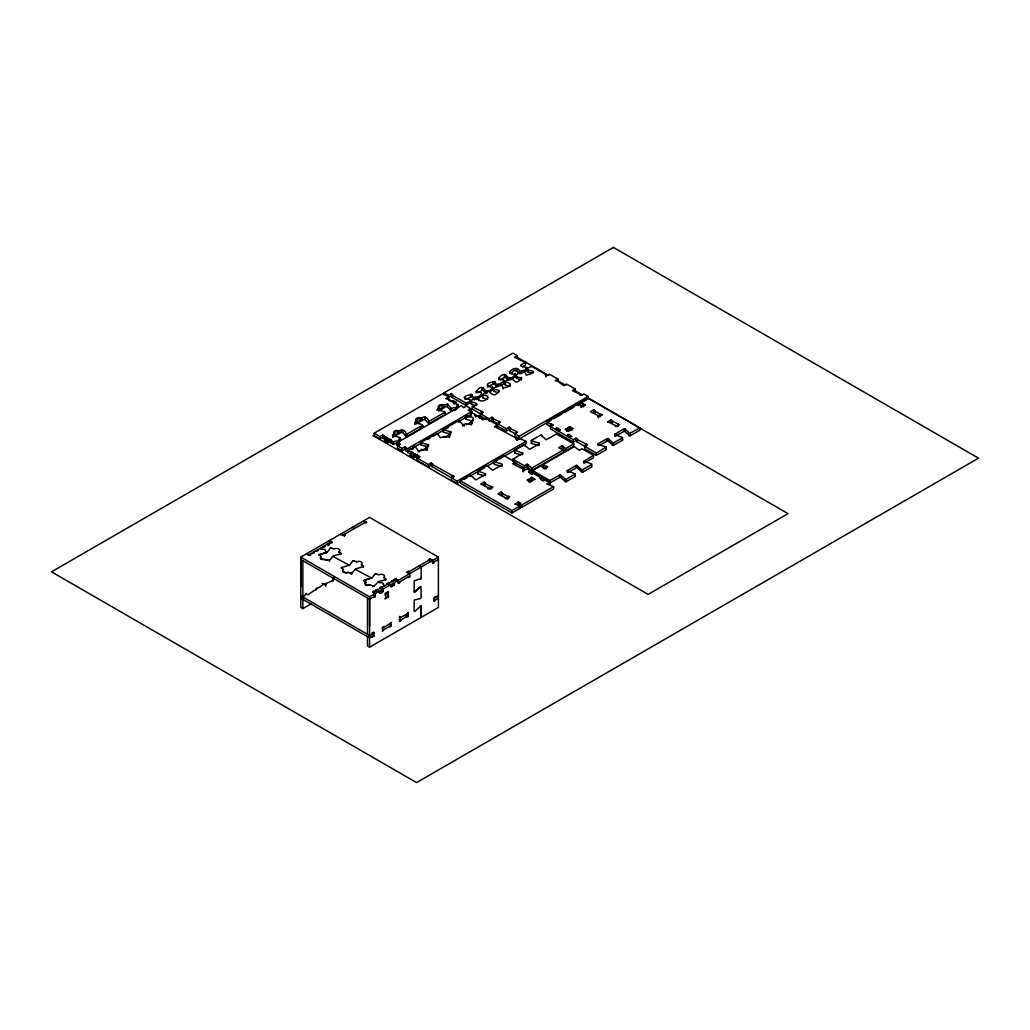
<?xml version="1.0" encoding="UTF-8"?>
<svg xmlns="http://www.w3.org/2000/svg" width="1030" height="1030" viewBox="0 0 1030 1030"><rect width="100%" height="100%" fill="white"/><g stroke="black" fill="none" stroke-linecap="round" stroke-linejoin="round"><path stroke-width="1.5" d="M310.996 603.928L302.846 608.627L300.773 607.43L300.773 559.496L369.59 599.228L375.319 595.919M369.59 599.228L369.59 647.162L438.394 607.43L438.394 557.114L369.59 517.395L300.773 557.114L300.773 586.714M420.498 605.833L421.193 606.219L421.193 617.369L420.987 605.782L414.768 611.46L414.086 611.06L414.279 600.052L420.498 598.546L421.193 597.361L420.987 586.585L414.768 592.263L414.086 591.864L414.279 580.856L421.141 578.487L421.193 567.041L419.133 565.856M428.531 560.024L429.909 558.839L432.664 560.423L432.664 563.603L434.029 562.019M421.193 578.165L420.755 579.143M481.718 396.035L477.263 398.919M492.945 389.546L489.894 391.632M384.718 586.109L383.083 584.242A1.944 1.12 0 0 0 382.697 582.967A1.944 1.12 0 0 0 380.482 582.748C371.405 580.997 392.494 580.753 383.559 577.637A3.412 1.97 0 0 0 383.559 574.856A3.412 1.97 0 0 0 378.744 574.856L375.306 573.659L371.714 578.371M338.857 552.222L338.857 551.823A3.399 1.97 0 0 0 338.857 549.042A3.399 1.97 0 0 0 334.055 549.042L330.604 547.857L327.012 552.569M356.882 561.723L352.955 560.758L349.363 565.47M369.448 578.718L363.629 580.457L365.908 582.272L364.903 583.662L365.908 585.053L370.723 585.053L373.851 586.366L378.152 582.092M326.845 552.698L318.927 554.642L321.206 556.457L320.227 557.642L320.639 558.801L329.317 560.5L333.231 555.981L341.136 553.625L338.857 551.823M333.063 556.509L349.196 565.2L341.226 567.659L343.556 569.358L342.578 570.556L342.977 571.714L345.964 572.719A3.399 1.97 0 0 0 347.895 572.371L351.668 573.401L355.582 568.895L363.487 566.539L361.208 564.723A3.412 1.97 0 0 0 361.208 561.942A3.412 1.97 0 0 0 356.393 561.942M365.508 582.542L365.508 584.77M420.498 586.637L414.253 591.967M522.313 366.925L525.48 365.096L525.48 362.715C510.314 368.186 540.48 366.01 519.584 371.457C517.832 363.075 501.674 374.804 515.425 374.186C506.425 386.07 507.726 366.976 498.546 378.345C498.868 380.546 503.837 378.731 504.146 380.933C501.237 382.928 496.499 387.293 494.658 381.538C486.031 382.825 484.795 385.954 492.675 387.641C483.92 398.7 484.306 379.259 476.195 391.825C489.855 391.258 473.156 402.576 471.457 394.22C451.475 399.923 481.049 397.593 465.985 403.052L451.861 394.902L451.861 397.284L465.985 405.434L470.311 402.279M482.645 397.142L482.864 398.044L486.379 398.971M588.079 398.855L588.079 396.473L519.262 436.205L509.798 430.733L510.494 427.952L509.116 427.167L506.361 428.75L492.598 420.806L493.293 418.026L491.915 417.227L489.16 418.824L472.319 409.09L472.319 406.708C487.486 401.237 457.32 403.425 478.216 397.979C479.967 406.348 496.125 394.619 482.362 395.237C491.374 383.353 490.061 402.46 499.241 391.078C498.932 388.877 493.962 390.692 493.64 388.49C496.55 386.495 501.301 382.13 503.142 387.898C511.768 386.611 512.992 383.482 505.112 381.782C513.867 370.736 513.481 390.177 521.592 377.598C507.932 378.177 524.643 366.847 526.33 375.203C546.325 369.5 516.751 371.843 531.815 366.371L545.926 374.521L545.926 376.916M499.743 385.954L503.915 383.533L503.683 382.645M510.983 379.465L515.155 377.044L514.923 376.156M522.223 372.976L526.394 370.568L526.163 369.667M320.806 556.741L320.806 558.968M341.484 567.376L341.484 568.174M477.74 473.182L477.74 473.98L483.933 475.706M494.374 463.59L494.374 464.376L500.567 466.101M562.766 449.26L563.462 446.479L562.084 445.694L558.633 447.677L565.689 450.947L573.723 446.312L573.723 443.93L556.522 434.003L546.183 439.733L540.698 434.982L531.171 440.66L539.192 443.209L539.192 444.007L529.562 449.338L524.064 444.587L514.614 450.033L522.854 453.2L512.94 459.161L512.94 461.543L524.412 468.161L527.154 466.577L528.532 467.375L527.849 467.775L528.532 464.994L527.154 464.195L524.412 465.779L512.94 459.161M514.82 452.247L514.82 453.046L521.013 454.758M531.454 442.643L531.454 443.441L539.192 445.591M614.807 436.475L624.438 431.158L629.935 435.909L639.875 430.218L639.875 427.836L629.549 433.566L625.133 428.931L623.755 428.931L614.524 434.493L622.751 437.66L613.301 443.119L607.816 438.368L598.185 443.698L598.185 444.497L606.207 447.046L596.293 452.994L576.8 441.741L576.8 439.359L587.576 444.78L584.834 446.376L584.834 448.758L596.293 455.376L605.923 449.827L605.923 449.029M532.742 472.976L532.742 470.594L549.943 480.521L560.281 474.791L565.766 479.542L575.294 473.864L567.067 470.697L576.517 465.238L582.002 469.989L591.632 464.659L591.632 463.873L583.611 461.324L593.525 455.363L593.525 457.745L583.894 463.307M599.46 445.346L607.816 440.75L613.301 445.501L622.545 440.222L622.545 439.424M394.258 584.976C396.769 580.019 385.181 591.143 394.258 584.976L394.245 583.791M412.773 449.556L412.94 447.432M319.133 554.475L319.133 555.273M455.621 409.94A1.944 1.12 0 0 1 453.882 409.966L451.269 410.88L451.32 408.524L447.548 404.082L444.11 405.266A3.412 1.97 0 0 0 439.295 405.266A3.412 1.97 0 0 0 439.295 408.047C431.338 411.961 447.754 408.768 444.934 414.601L428.969 423.819C429.909 420.536 425.184 414.189 421.759 418.18A3.412 1.97 0 0 0 416.944 418.18A3.412 1.97 0 0 0 416.944 420.961L416.944 422.146L421.759 419.365L421.759 418.18M384.036 436.115L383.34 436.115L383.34 438.497L384.036 438.111L382.658 437.312L379.903 438.896L374.173 435.587L374.173 433.205L442.977 393.486L448.707 396.795L448.707 399.177M444.123 395.198L444.123 392.816L512.927 353.097L517.227 355.569L517.227 357.964M451.861 397.284L452.556 394.503L451.179 393.718L448.423 395.301L444.123 392.816M517.227 355.569L514.485 357.165L525.48 362.715M451.861 394.902L452.556 394.503M374.173 433.205L379.903 436.514L382.658 434.93L384.036 435.716M445.964 398.777L448.707 396.795M448.423 397.683L451.179 396.099L452.556 396.885M445.964 398.378L449.865 400.232M383.34 436.115L387.241 437.969M449.17 400.631L449.865 399.833M391.49 440.428L390.795 440.428L390.795 442.81L391.49 442.411L390.113 441.613L387.357 443.209L384.486 441.548L384.486 440.351L387.357 442.012L389.417 440.814L386.559 439.166L387.241 437.57M449.17 400.232L454.101 402.279L454.101 404.069M416.944 420.961C409.013 424.721 425.467 421.824 422.583 427.502L406.618 436.72C407.468 433.167 402.769 427.154 399.408 431.081A3.412 1.97 0 0 0 394.593 431.081A3.412 1.97 0 0 0 394.593 433.862C386.662 437.634 403.039 434.621 400.232 440.402L398.597 441.883A1.944 1.12 0 0 1 398.752 442.552M383.34 438.497L387.241 439.965M384.486 440.351L386.559 439.166M451.745 401.52L453.303 400.631L456.161 402.279L456.161 403.477M395.404 434.583L401.481 431.081M437.235 410.442L443.312 406.927M392.533 437.441L402.164 432.111L406.618 436.72M416.004 423.884L424.515 419.197L428.879 423.755M438.51 410.893L446.865 406.296L451.269 410.88M386.559 437.969L391.49 440.029M453.419 403.078L454.101 402.279M454.101 403.477L456.161 402.279M453.419 402.679L458.118 404.597L458.118 406.992L456.47 408.459M466.461 399.177L471.457 396.602L474.624 399.795M477.701 392.688L482.697 390.125L486.727 393.37M487.551 386.997L493.937 383.636L497.104 386.817M500.181 379.71L505.176 377.147L508.756 380.418M511.421 373.221C516.506 366.423 516.841 373.71 520.832 373.774M390.795 440.428L393.434 441.947L395.996 440.995A1.944 1.12 0 0 0 398.211 440.776A1.944 1.12 0 0 0 398.597 439.501L400.232 438.02M406.618 434.338L422.583 425.12M428.969 421.425L444.934 412.219M451.32 408.524L453.882 407.584A1.944 1.12 0 0 0 456.097 407.365A1.944 1.12 0 0 0 456.47 406.077L458.118 404.597M390.795 442.81L393.434 444.329L395.996 443.376A1.944 1.12 0 0 0 397.168 443.479M406.309 447.651L405.627 450.432L406.309 447.651L404.945 446.853L402.189 448.449L396.795 445.333L396.795 442.952L461.479 405.601L463.655 407.661L466.41 406.065L470.993 408.717L470.993 411.099M396.795 442.952L400.348 444.2L397.593 445.797L397.593 448.179L402.189 450.831L404.945 449.235L406.309 450.033M470.993 408.717L468.238 410.301L471.792 411.562L471.792 413.944L458.028 421.888M405.627 448.05L407.12 448.913L471.792 411.562M412.876 454.758L407.597 452.505L407.597 450.123L410.159 449.17A1.944 1.12 0 0 0 412.373 448.951A1.944 1.12 0 0 0 412.747 447.677C415.399 442.321 417.665 455.041 421.605 449.453A3.412 1.97 0 0 0 426.42 449.453A3.412 1.97 0 0 0 426.42 446.672L428.686 444.857L420.832 442.54L436.746 433.295L440.505 437.737L443.956 436.553A3.412 1.97 0 0 0 448.771 436.553A3.412 1.97 0 0 0 448.771 433.772L451.037 431.956L443.132 429.6L443.132 431.995L450.831 434.171M443.132 429.6L459.097 420.394L462.856 424.836L466.307 423.639A3.412 1.97 0 0 0 471.122 423.639A3.412 1.97 0 0 0 471.122 420.858C481.538 414.717 452.621 416.519 471.315 420.742M465.483 416.699L468.045 415.76A1.944 1.12 0 0 0 470.259 415.541A1.944 1.12 0 0 0 470.633 414.253L472.281 412.773L475.487 414.627L475.487 417.021M405.627 450.432L407.12 451.295L422.248 442.552M427.759 439.372L430.514 437.789M433.269 436.192L442.9 430.63M445.655 429.047L448.398 427.45M407.597 450.123L412.876 452.775M474.804 415.425L475.487 414.627M472.319 406.708L483.315 412.27L480.559 413.854L480.559 416.236M545.926 374.521L545.243 374.92L546.621 375.718L549.363 374.135L557.964 379.091L557.964 381.473M412.18 452.775L415.051 454.423L415.051 455.621L412.18 453.96L412.876 452.376M474.804 415.026L479.735 417.086L479.735 418.27L481.795 417.086L481.795 418.27M417.111 456.805L415.747 456.406L412.991 458.002L410.12 456.342L410.12 455.157L412.18 453.96M486.701 419.789L478.924 415.425L476.864 416.622L476.864 415.425M415.051 454.423L417.111 455.221M426.42 446.672L426.42 447.857L421.605 450.638L421.605 449.453M445.024 437.119L448.771 434.956L448.771 433.772M471.122 420.858L471.122 422.055L466.307 424.836L466.307 423.639M479.04 417.871L479.735 417.086M410.12 455.157L412.991 456.805L415.051 455.621M432.6 464.157L431.222 462.959L428.467 464.556L416.429 457.603L417.111 454.822M479.04 417.485L482.375 419.004M416.429 455.221L419.751 456.741M481.68 419.403L482.375 418.605M416.429 457.603L417.111 457.204M419.751 456.342L417.008 457.938L417.008 460.32L428.467 466.938L431.222 465.354L432.6 466.139L431.905 466.539L432.6 463.757M481.68 419.004L483.057 419.802L485.812 418.206L497.271 424.824L497.271 427.218M557.964 379.091L555.222 380.688L557.282 381.074L563.822 385.645L566.564 384.061L575.178 389.031L575.178 391.413M493.293 420.407L491.915 419.609L489.16 421.206L489.16 418.824M492.598 418.425L500.516 422.197L497.76 423.781L497.76 426.163L506.361 431.132L509.116 429.549L510.494 430.334L509.798 430.733M494.529 426.819L497.271 424.824M494.529 426.42L516.777 438.471L516.777 440.454M575.178 389.031L572.423 390.615L580.328 394.387L579.645 394.786L581.023 395.584L583.778 393.988L588.079 396.473M509.798 428.351L517.717 432.124L514.961 433.72L514.961 436.102L519.262 438.587L519.262 436.205M342.977 535.137L365.92 521.888M331.518 542.553L331.518 541.754L308.575 554.99L306.515 553.805L309.27 555.389L310.635 554.99M311.781 553.535L313.854 553.149M316.03 551.295L318.09 550.69M323.253 546.917L325.326 546.518M328.004 545.346L327.501 544.072L329.561 544.072M330.141 542.952L332.201 542.553M340.917 535.137L340.917 533.939L343.672 535.536L345.05 535.137M364.543 523.086L366.603 522.686M431.905 464.157L454.153 476.607M516.082 439.256L516.777 438.471M577.495 439.359L576.118 438.162L573.362 439.759L546.75 424.399L546.75 422.004L578.178 403.863L583.341 406.644M580.238 405.06L580.238 402.679L588.272 398.044L639.875 427.836M454.153 476.208L451.41 477.791L451.41 480.186L457.14 483.495L461.273 481.113M517.459 440.055L550.921 420.304M553.664 418.721L561.929 413.957M564.685 412.361L574.315 406.798M577.058 405.215L586.701 399.653M580.418 406.348L581.1 405.55L581.1 407.545M580.238 402.679L585.233 405.163M546.75 422.004L553.174 425.326M580.418 405.949L581.796 406.747L585.233 404.764M553.174 424.927L550.432 426.51L550.432 428.892L573.362 442.14L576.118 440.544L577.495 441.342L576.8 441.741M431.905 466.539L457.14 481.113L525.944 441.381L525.944 443.763L499.795 458.865M551.282 426.806L551.114 424.527M460.423 480.804L512.026 510.597L520.047 505.962L520.047 508.344L512.026 512.979L460.423 483.186L460.423 480.804L470.362 475.113L475.847 479.877L485.478 474.547L485.478 473.748L477.534 470.98L486.984 465.521L492.482 470.272L502.112 464.942L502.112 464.144L494.091 461.594L503.992 455.646L515.464 462.264L515.464 464.646M464.015 479.517L466.77 477.933M470.903 475.551L484.667 467.594M487.409 466.011L497.052 460.449M594.516 410.919L595.211 410.519L593.834 409.721L590.396 411.717L600.374 416.674L600.374 414.292L594.516 410.919L594.516 413.3M568.998 427.836L565.11 429.291L568.547 431.274L569.925 430.489L569.23 430.089L573.131 428.635L569.693 426.639L568.315 427.437L568.998 430.218L568.315 427.437M568.315 429.819L569.693 429.021L571.985 430.347M568.998 430.218L567.169 431.274L567.169 428.892M515.464 462.264L512.708 463.861L523.485 469.281L523.485 471.663M600.374 414.292L602.434 414.691L598.997 416.674L597.619 415.888L598.301 415.489L598.301 417.871M484.1 482.027L480.662 484.01L490.641 488.98L490.641 486.598L484.782 483.225L484.782 485.606L485.478 482.825L484.1 482.027L484.1 484.409L485.478 485.207M484.782 483.225L485.478 482.825M487.885 488.581L488.568 488.387M490.641 486.598L492.701 487.396M305.421 594.297L306.798 593.499M315.747 588.735L317.124 587.937L317.124 588.735L324.347 583.765M332.6 578.602L334.325 578.01L334.325 578.796M487.885 488.181L489.263 488.98L492.701 486.997M522.802 471.663L523.485 469.281M301.507 597.748L300.773 598.16L369.59 637.892L373.89 635.407M305.768 594.49L302.846 596.975L302.846 560.693M325.725 586.147L325.725 583.765L333.63 579.993M576.8 439.359L577.495 438.96M607.597 422.043L611.035 419.661L612.412 420.845M307.828 594.889L314.369 590.319L316.429 589.92M522.802 469.68L524.18 470.478L526.935 468.882L549.865 482.13L549.865 484.512M303.58 598.932L302.846 599.357L302.846 608.627M607.597 421.643L617.575 426.613M611.035 419.661L611.035 422.043L612.412 422.841L611.717 423.24L612.412 420.459M527.849 465.38L532.201 467.903L563.629 449.762L563.629 452.144L532.201 470.285L527.849 467.775M562.766 446.878L565.689 448.565L573.723 443.93M532.742 470.594L540.763 465.959L545.758 468.843L545.758 466.461L542.836 464.762L542.836 467.156M542.836 464.762L574.251 446.621L579.298 450.329L582.053 448.745L593.525 455.363M615.502 425.416L614.82 425.815L616.198 426.613L619.635 424.63L611.717 420.845M501.983 493.151L502.679 492.752L501.301 491.954L497.863 493.949L507.842 498.906L507.842 496.524L501.983 493.151L501.983 495.533M543.698 467.646L543.003 468.045L544.381 468.843L547.818 466.848L545.758 466.461M529.227 479.607L527.154 480.006L530.605 482.001L531.982 481.203L531.287 480.804L535.188 479.349L531.75 477.366L530.373 478.152L531.055 480.933L529.227 482.001L529.227 479.607L531.055 478.551M505.769 497.722L505.086 498.121L506.464 498.906L509.902 496.923L507.842 496.524M547.11 484.113L549.865 482.13M544.651 479.851L549.943 482.903L560.281 477.173L565.766 481.924L575.01 476.645L575.01 475.847M568.547 472.165L576.903 467.581L582.388 472.332L591.632 467.041L591.632 466.255M515.064 504.275L518.502 501.893L519.88 503.078M547.11 483.714L553.535 486.636L553.535 489.018L522.12 507.159L515.064 503.876M519.699 505.164L519.184 503.078L519.88 502.692M519.184 503.078L522.12 504.777L553.535 486.636M372.564 592.34L373.942 591.143L374.637 591.941M375.783 590.486L377.16 589.289L377.843 590.885M380.019 588.04L381.396 586.843L382.091 587.834M387.241 583.868L388.619 582.671L389.314 583.469M391.49 581.409L392.868 580.225L393.55 581.01M394.13 579.89L395.507 578.693L398.25 580.289L398.25 583.469L399.627 582.671L399.112 581.577M406.966 572.474L408.344 571.29L409.039 572.075M373.259 592.34L396.19 579.092M407.661 572.474L430.592 559.239M300.773 557.114L369.59 596.846L438.394 557.114M398.25 582.671L409.721 576.053M438.394 559.496L432.664 562.805L432.664 560.423M373.594 597.31L375.319 596.705L375.319 593.525L372.564 591.941M385.761 594.786L385.065 595.186L385.065 593.602L388.503 591.606L387.821 593.602M385.761 596.911L385.065 598.894L388.503 596.911L388.503 595.314L387.821 595.713M372.165 632.819L373.89 632.227L373.89 636.205L372.165 636.798M399.344 617.137L401.069 616.532L401.069 617.331L399.511 616.442M368.251 636.283L367.517 636.695L367.517 645.965L369.59 647.162M373.89 633.025L369.59 635.51L300.773 595.778M382.49 628.055L391.091 623.099M399.692 618.129L408.292 613.159M434.094 598.263L438.394 595.778M382.49 630.437L391.091 625.48M399.692 620.511L408.292 615.541M434.094 600.644L438.394 598.16M399.344 621.103L401.069 620.511L400.554 619.416M406.914 613.957L408.292 612.361L408.292 616.339L406.914 617.137L406.914 616.339M330.604 547.857L331.982 548.243M352.955 560.758L354.333 561.157M375.306 573.659L376.684 574.058M374.16 586.237L372.783 586.637M325.544 559.47L321.682 559.47M370.246 585.285L366.384 585.285M321.012 553.96L326.845 552.299L325.197 550.818A1.944 1.12 0 0 0 324.823 549.544A1.944 1.12 0 0 0 322.609 549.325L320.047 548.771M322.609 549.325L321.721 549.312M345.964 572.719L344.033 572.371M532.497 373.324L527.489 371.907L527.592 369.41M520.086 379.504L516.249 378.396L516.352 375.899M508.846 385.993L505.009 384.885L505.112 382.375M497.619 392.481L493.769 391.374L493.885 388.864M475.139 405.46L471.289 404.352L471.405 403.039M420.485 426.884L422.583 427.502M426.613 446.544L420.781 444.896L420.781 442.514M420.948 442.591L421.013 444.6M326.021 559.831L329.458 560.436L329.458 561.221M400.232 440.402L400.001 438.317M516.957 357.14L548.926 375.59M557.269 380.405L565.612 385.22M573.942 390.035L582.285 394.851M587.847 398.069L788.014 513.635L648.102 594.4L372.873 435.51M595.211 412.901L593.834 412.116L593.834 409.721M563.462 448.861L562.084 448.076L562.084 445.694M525.944 441.381L520.214 438.664M516.082 438.87L517.459 439.656M534.068 473.736L541.999 478.319M531.055 480.933L530.373 480.534L531.75 479.748L531.75 477.366M491.671 488.786L491.323 486.199M502.679 495.134L501.301 494.349L501.301 491.954M519.88 505.073L518.502 504.275L518.502 501.893M519.313 507.919L520.047 508.344M366.603 522.287L363.848 521.296M428.531 559.625L429.214 560.423M431.969 561.62L434.029 562.805M352.389 527.321L354.449 528.519M345.05 534.737L344.355 534.338L344.355 536.321M406.966 572.075L409.721 573.671L409.721 576.852L408.344 577.637L408.344 576.852M332.201 542.153L329.446 540.557L329.446 541.355M394.13 579.491L394.812 580.289M397.915 581.68L399.627 582.671M329.561 543.673L328.879 543.274L328.879 545.655M391.49 581.01L392.173 581.409M325.326 546.119L324.115 546.621M390.859 585.156L391.374 586.649M387.241 583.469L387.937 584.255M318.09 550.29L317.407 550.496M380.019 587.641L380.714 588.632M382.259 590.126L382.774 591.606M365.908 582.671L363.629 580.457L371.637 578.049L355.414 569.423M313.159 552.35L313.854 552.75M379.388 591.774L379.903 593.267L379.22 592.868M375.783 590.087L376.465 590.885M310.635 554.604L309.953 554.604M373.594 595.713L375.319 596.705M406.219 615.142L408.292 616.339M398.996 619.313L401.069 620.511M325.725 583.765L326.407 584.165L325.029 584.963L322.274 583.366M372.165 633.617L372.512 633.025M372.165 635.214L373.89 636.205M372.165 635.999L372.512 636.991M385.632 578.821L385.632 580.019M363.281 565.921L363.281 567.118M340.93 553.02L340.93 554.204M343.157 571.869L342.63 570.35A3.399 1.97 0 0 1 343.157 569.642M350.432 573.736L351.809 573.337L351.809 574.135M630.231 433.398L630.231 435.188M628.854 434.003L628.854 435.78M625.133 428.931L625.133 430.72M623.755 429.523L623.755 431.313M622.545 438.432L622.545 440.222M618.258 423.832L618.258 426.214M614.807 434.094L614.807 435.291M613.61 443.003L613.61 444.793M612.232 443.595L612.232 445.385M608.498 438.535L608.498 440.325M607.121 439.128L607.121 440.917M605.923 446.647L605.923 449.827M598.185 443.698L598.185 445.681M596.293 452.994L596.293 455.376M591.632 464.659L591.632 466.448M586.212 443.994L586.212 446.376M585.516 444.394L585.516 446.775M583.856 403.966L583.856 406.348M583.894 461.517L583.894 462.315M583.16 404.365L583.16 406.747M582.697 470.427L582.697 472.216M581.319 469.822L581.319 471.611M578.178 403.863L578.178 405.653M577.585 465.959L577.585 467.736M576.118 438.162L576.118 440.544M576.208 465.354L576.208 467.144M575.01 474.07L575.01 476.053M573.362 439.759L573.362 442.14M569.693 426.639L569.693 429.021M567.273 471.122L567.273 472.513M566.487 428.493L566.487 430.875M566.062 480.019L566.062 481.808M565.689 448.565L565.689 450.947M564.685 479.426L564.685 481.216M560.964 475.551L560.964 477.341M559.586 474.959L559.586 476.748M551.797 424.128L551.797 426.111M549.943 480.521L549.943 482.903M546.441 466.062L546.441 468.444M541.767 435.098L541.767 436.295M539.192 443.209L539.192 445.192M532.201 467.903L532.201 470.285M531.454 440.261L531.454 443.441M528.532 479.22L528.532 481.602M527.823 369.706L527.823 371.482M527.154 464.195L527.154 466.577M526.394 368.779L526.394 370.568M526.163 367.285L526.163 369.075M525.146 444.702L525.146 446.492M524.412 465.779L524.412 468.161M522.558 452.814L522.571 454.797M522.12 504.777L522.12 507.159M521.489 378.319L521.489 379.516M521.257 365.148L521.257 366.345M521.257 378.023L521.257 379.812M520.832 371.392L520.832 373.182M519.287 371.856L519.287 373.645M517.137 368.56L517.137 370.349M516.584 376.195L516.584 377.971M515.592 369.023L515.592 370.813M515.657 431.725L515.657 434.119M515.155 375.268L515.155 377.044M514.923 373.774L514.923 375.564M514.82 449.865L514.82 453.046M512.026 510.597L512.026 512.979M510.687 378.577L510.687 379.761M510.249 384.808L510.249 386.005M510.017 371.637L510.017 373.427M510.017 384.512L510.017 385.709M509.593 377.881L509.593 379.671M509.116 427.167L509.116 429.549M508.524 496.125L508.524 498.52M508.048 378.345L508.048 380.134M506.361 428.75L506.361 431.132M505.897 375.049L505.897 376.838M505.344 382.671L505.344 384.46M504.352 375.512L504.352 377.302M503.915 381.757L503.915 383.533M503.683 380.263L503.683 382.053M503.142 387.898L503.142 389.083M502.112 464.749L502.112 466.139M499.138 421.399L499.138 423.781M498.79 378.126L498.79 379.916M498.778 391.001L498.778 392.198M498.456 421.798L498.456 424.18M498.353 384.37L498.353 386.16M496.808 384.834L496.808 386.623M494.658 381.538L494.658 383.327M494.374 461.801L494.374 463.783M494.104 389.16L494.104 390.949M493.113 382.001L493.113 383.791M492.675 388.246L492.675 390.022M492.456 386.752L492.456 387.95M491.915 417.227L491.915 419.609M487.551 384.615L487.551 385.812M487.538 397.49L487.538 399.28M487.113 390.859L487.113 392.649M485.568 391.323L485.568 393.112M485.478 474.341L485.478 475.538M483.418 388.027L483.418 389.816M482.864 395.649L482.864 397.438M481.937 411.472L481.937 413.854M481.873 388.49L481.873 390.28M481.435 394.735L481.435 396.511M481.255 411.871L481.255 414.253M478.924 415.425L478.924 416.622M478.512 398.765L478.512 400.554M477.74 471.392L477.74 473.388M476.967 398.044L476.967 399.228M476.53 404.275L476.53 405.472M476.311 391.104L476.311 392.894M476.311 403.979L476.311 405.176M475.873 397.348L475.873 399.138M474.328 397.812L474.328 399.601M473.182 419.274L473.182 420.858M472.178 394.516L472.178 396.305M471.624 402.138L471.624 403.927M470.826 414.009L470.826 416.004M470.633 394.979L470.633 396.769M470.195 401.211L470.195 403M470.053 475.242L470.053 476.427M466.938 415.863L466.938 416.661M465.985 403.052L465.985 405.434M465.715 416.802L465.715 418.785M465.071 397.593L465.071 399.382M464.234 425.236L464.234 426.034M462.856 424.836L462.856 426.034M459.264 420.922L459.264 421.708M459.097 420.394L459.097 421.978M457.14 481.113L457.14 483.495M452.788 475.409L452.788 477.791M452.093 475.809L452.093 478.19M451.23 400.631L451.23 401.43M451.179 393.718L451.179 396.099M451.153 408.794L451.153 410.777M450.831 432.175L450.831 432.973M447.548 404.082L447.548 405.666M444.702 412.116L444.702 414.099M444.11 405.266L444.11 406.464A3.412 1.97 0 0 0 440.08 406.129A3.412 1.97 0 0 0 438.368 408.253M443.956 436.553L443.956 437.338M443.364 429.703L443.364 431.686M439.295 408.047L439.295 409.245A3.412 1.97 0 0 1 438.896 408.974M436.746 433.295L436.746 434.094M435.471 597.464L435.471 596.679L434.094 597.464L434.094 601.443L435.471 599.859M431.222 462.959L431.222 465.354M429.909 558.839L429.909 561.221M428.802 421.695L428.802 423.678M428.48 445.089L428.48 446.672M428.467 464.556L428.467 466.938M425.197 416.983L425.197 418.579M422.352 425.416L422.352 427.399M419.532 451.037L419.532 451.835M418.373 455.556L418.373 457.938M418.154 450.638L418.154 451.835M417.691 455.942L417.691 458.337M415.747 454.024L415.747 456.406M414.884 422.944L414.884 424.527M414.562 446.724L414.562 447.522M414.395 446.196L414.395 447.393M412.991 456.805L412.991 458.002M411.498 451.578L411.498 453.96M410.815 451.977L410.815 454.359M409.052 449.286L409.052 450.471M408.344 571.29L408.344 573.671M407.12 448.913L407.12 451.295M406.451 434.209L406.451 436.192M404.945 446.853L404.945 449.235M402.846 430.682L402.846 432.278M402.189 448.449L402.189 450.831M399.692 617.331L399.692 621.309M399.408 431.081L399.408 432.278A3.412 1.97 0 0 0 395.378 431.931A3.412 1.97 0 0 0 393.666 434.068M398.971 443.415L398.971 445.797M398.288 443.814L398.288 446.196M395.507 578.693L395.507 580.688M394.593 433.862L394.593 435.046A3.412 1.97 0 0 1 393.885 434.441M393.434 441.947L393.434 444.329M390.113 439.231L390.113 441.613M389.713 623.884L391.091 622.3L391.091 626.266L389.713 627.064L389.713 626.266M389.417 439.63L389.417 441.419M388.619 582.671L388.619 584.654M387.821 592.005L387.821 597.31M387.357 442.012L387.357 443.209M385.864 436.784L385.864 439.166M385.761 593.203L385.761 598.494M385.181 437.184L385.181 439.565M383.868 627.27L383.868 626.472L382.49 627.27L382.49 631.236L383.868 629.652M382.658 434.93L382.658 437.312M381.396 586.843L381.396 588.825M379.903 436.514L379.903 438.896M373.942 591.143L373.942 593.138M373.942 596.705L373.942 597.503M369.59 596.846L369.59 626.433M367.517 598.031L367.517 634.313M332.948 578.796L332.948 581.448M456.638 409.142A1.944 1.12 0 0 1 456.445 409.477M416.944 422.146A3.412 1.97 0 0 1 416.545 421.875M415.953 420.755A3.412 1.97 0 0 1 418.051 418.94A3.412 1.97 0 0 1 421.759 419.365M398.211 443.158A1.944 1.12 0 0 1 397.747 443.364M471.328 424.708A3.412 1.97 0 0 1 470.89 424.952M471.122 422.055A3.412 1.97 0 0 1 472.088 423.716M449.595 436.978A3.412 1.97 0 0 1 449.338 437.312M448.771 434.956A3.412 1.97 0 0 1 449.762 436.257M426.987 450.213A3.412 1.97 0 0 1 426.626 450.509M426.42 447.857A3.412 1.97 0 0 1 427.386 449.531M347.882 572.371A3.425 1.97 -0.1 0 1 346.659 572.68M379.439 592.726C382.568 595.482 386.07 585.568 379.439 592.726M528.699 471.92C533.45 477.56 534.789 471.186 528.699 471.92M540.171 478.538C544.909 484.19 546.26 477.804 540.171 478.538M560.178 429.935C555.428 431.84 554.153 424.077 560.178 429.935M571.65 436.553C566.899 438.471 565.625 430.707 571.65 436.553M613.429 247.406L51.5 571.83L416.571 782.594L978.5 458.17L613.429 247.406"/></g></svg>
